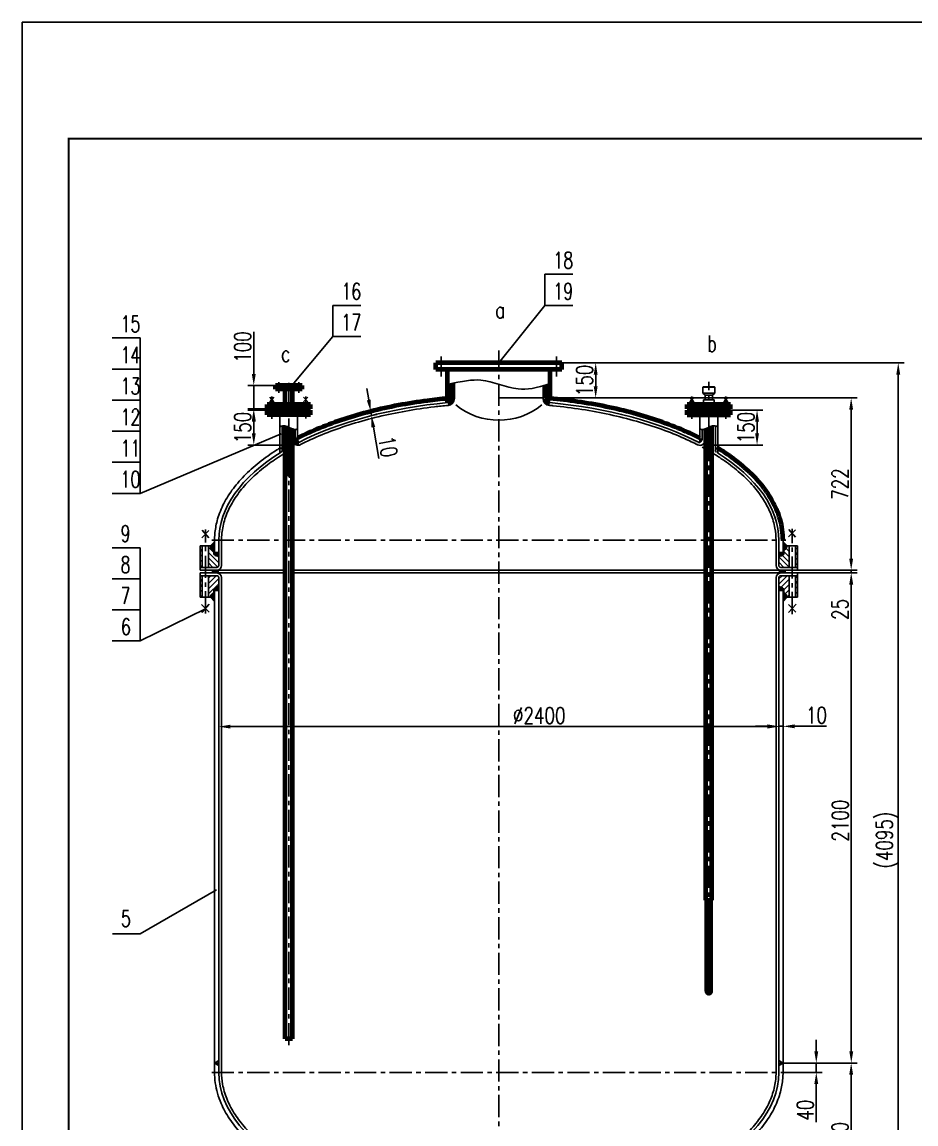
# Model space of a CAD drawing. Header units: millimetres. Extents: x 70651 to 79051, y -48346 to -36466.
# Drawn here: x 70651 to 74482, y -41188 to -36466 of the extents above; entities that cross this region are included whole.
import ezdxf
from ezdxf.enums import TextEntityAlignment as Align

# ---------------------------------------------------------------- set-up
doc = ezdxf.new("R2010")
doc.units = ezdxf.units.MM
doc.linetypes.add('CENTER', pattern=[50.8, 31.75, -6.35, 6.35, -6.35])
doc.layers.add('CAXA0', color=7, linetype='Continuous', lineweight=70)
doc.layers.add('K1', color=4, linetype='Continuous')
doc.layers.add('尺寸线', color=4, linetype='Continuous')
doc.styles.add('hzfs', font='txt.shx', dxfattribs={"width": 0.75, "bigfont": 'hzfs.shx'})
doc.styles.add('汉字仿宋', font='txt.shx', dxfattribs={"width": 0.7071, "bigfont": 'hzfs.shx'})
doc.dimstyles.new('sheji', dxfattribs={"dimscale": 20, "dimtxt": 3.5, "dimasz": 2.5, "dimexe": 1.25, "dimexo": 0, "dimtad": 1, "dimdec": 0, "dimdsep": 46, "dimtxsty": 'hzfs', "dimcen": 2.5, "dimclrd": 4, "dimclre": 4, "dimclrt": 7, "dimadec": 0, "dimazin": 0, "dimtfac": 1, "dimtdec": 0, "dimtmove": 0, "dimatfit": 0, "dimldrblk": 'NONE', "dimfxl": 0, "dimarcsym": 0})

# ---------------------------------------------------------------- blocks, each defined once
blk = doc.blocks.new('*D302')
at = {"color": 4, "lineweight": -2}
for p, q in [((73686.5, -38129), (73825.6, -38129)), ((73800.6, -38229), (73800.6, -38179)), ((73598.9, -38279), (73825.6, -38279))]:
    blk.add_line(p, q, dxfattribs=at)
at = {"color": 4}
for points in [[(73792.3, -38179), (73809, -38179), (73800.6, -38129)], [(73792.3, -38229), (73809, -38229), (73800.6, -38279)]]:
    blk.add_solid(points, dxfattribs=at)
at = {"layer": 'Defpoints', "color": 0}
for p in [(73686.5, -38129), (73800.6, -38129), (73598.9, -38279)]:
    blk.add_point(p, dxfattribs=at)
at = {"color": 7, "insert": (73753.1, -38204), "char_height": 70, "attachment_point": 5, "rotation": 90, "style": 'hzfs'}
blk.add_mtext('150', dxfattribs=at)
blk = doc.blocks.new('_None')
blk = doc.blocks.new('*D286')
at = {"color": 4, "lineweight": -2}
for p, q in [((72964, -37927.3), (73134.2, -37927.3)), ((73109.2, -37977.3), (73109.2, -38027.3)), ((73036.7, -38077.3), (73134.2, -38077.3))]:
    blk.add_line(p, q, dxfattribs=at)
at = {"color": 4}
for points in [[(73100.8, -37977.3), (73117.5, -37977.3), (73109.2, -37927.3)], [(73100.8, -38027.3), (73117.5, -38027.3), (73109.2, -38077.3)]]:
    blk.add_solid(points, dxfattribs=at)
at = {"layer": 'Defpoints', "color": 0}
for p in [(72964, -37927.3), (73036.7, -38077.3), (73109.2, -38077.3)]:
    blk.add_point(p, dxfattribs=at)
at = {"color": 7, "insert": (73061.7, -38002.3), "char_height": 70, "attachment_point": 5, "rotation": 90, "style": 'hzfs'}
blk.add_mtext('150', dxfattribs=at)
blk = doc.blocks.new('*D285')
at = {"color": 4, "lineweight": -2}
for p, q in [((74204, -38765.3), (74204, -38715.3)), ((73974, -38815.3), (74229, -38815.3)), ((74204, -38815.3), (74204, -38827.3)), ((73974, -38827.3), (74229, -38827.3)), ((74204, -38877.3), (74204, -39039.8))]:
    blk.add_line(p, q, dxfattribs=at)
at = {"color": 4}
for points in [[(74195.6, -38765.3), (74212.3, -38765.3), (74204, -38815.3)], [(74195.6, -38877.3), (74212.3, -38877.3), (74204, -38827.3)]]:
    blk.add_solid(points, dxfattribs=at)
at = {"layer": 'Defpoints', "color": 0}
for p in [(73974, -38815.3), (74204, -38815.3), (73974, -38827.3)]:
    blk.add_point(p, dxfattribs=at)
at = {"color": 7, "insert": (74156.5, -38983.5), "char_height": 70, "attachment_point": 5, "rotation": 90, "style": 'hzfs'}
blk.add_mtext('25', dxfattribs=at)
blk = doc.blocks.new('*D284')
at = {"color": 4, "lineweight": -2}
for p, q in [((74054.4, -40877.3), (74054.4, -40827.3)), ((73912, -40927.3), (74079.4, -40927.3)), ((74054.4, -40927.3), (74054.4, -40967.3)), ((73912, -40967.3), (74079.4, -40967.3)), ((74054.4, -41017.3), (74054.4, -41181.4))]:
    blk.add_line(p, q, dxfattribs=at)
at = {"color": 4}
for points in [[(74046.1, -40877.3), (74062.7, -40877.3), (74054.4, -40927.3)], [(74046.1, -41017.3), (74062.7, -41017.3), (74054.4, -40967.3)]]:
    blk.add_solid(points, dxfattribs=at)
at = {"layer": 'Defpoints', "color": 0}
for p in [(73912, -40927.3), (73912, -40967.3), (74054.4, -40967.3)]:
    blk.add_point(p, dxfattribs=at)
at = {"color": 7, "insert": (74006.9, -41129.5), "char_height": 70, "attachment_point": 5, "rotation": 90, "style": 'hzfs'}
blk.add_mtext('40', dxfattribs=at)
blk = doc.blocks.new('*D283')
at = {"color": 4, "lineweight": -2}
for p, q in [((72694, -38077.3), (74229, -38077.3)), ((74204, -38127.3), (74204, -38765.3)), ((73974, -38815.3), (74229, -38815.3))]:
    blk.add_line(p, q, dxfattribs=at)
at = {"color": 4}
for points in [[(74195.6, -38127.3), (74212.3, -38127.3), (74204, -38077.3)], [(74195.6, -38765.3), (74212.3, -38765.3), (74204, -38815.3)]]:
    blk.add_solid(points, dxfattribs=at)
at = {"layer": 'Defpoints', "color": 0}
for p in [(72694, -38077.3), (73974, -38815.3), (74204, -38815.3)]:
    blk.add_point(p, dxfattribs=at)
at = {"color": 7, "insert": (74156.5, -38446.3), "char_height": 70, "attachment_point": 5, "rotation": 90, "style": 'hzfs'}
blk.add_mtext('722', dxfattribs=at)
blk = doc.blocks.new('*D282')
at = {"color": 4, "lineweight": -2}
for p, q in [((74204, -40927.3), (74179, -40927.3)), ((74204, -40977.3), (74204, -41517.3)), ((72694, -41567.3), (74229, -41567.3))]:
    blk.add_line(p, q, dxfattribs=at)
at = {"color": 4}
for points in [[(74195.6, -40977.3), (74212.3, -40977.3), (74204, -40927.3)], [(74195.6, -41517.3), (74212.3, -41517.3), (74204, -41567.3)]]:
    blk.add_solid(points, dxfattribs=at)
at = {"layer": 'Defpoints', "color": 0}
for p in [(74204, -40927.3), (72694, -41567.3), (74204, -41567.3)]:
    blk.add_point(p, dxfattribs=at)
at = {"color": 7, "insert": (74156.5, -41247.3), "char_height": 70, "attachment_point": 5, "rotation": 90, "style": 'hzfs'}
blk.add_mtext('640', dxfattribs=at)
blk = doc.blocks.new('*D293')
at = {"color": 4, "lineweight": -2}
for p, q in [((73974, -38827.3), (74229.4, -38827.3)), ((74204.4, -40877.3), (74204.4, -38877.3)), ((73912, -40927.3), (74229.4, -40927.3))]:
    blk.add_line(p, q, dxfattribs=at)
at = {"color": 4}
for points in [[(74196.1, -38877.3), (74212.7, -38877.3), (74204.4, -38827.3)], [(74196.1, -40877.3), (74212.7, -40877.3), (74204.4, -40927.3)]]:
    blk.add_solid(points, dxfattribs=at)
at = {"layer": 'Defpoints', "color": 0}
for p in [(73974, -38827.3), (74204.4, -38827.3), (73912, -40927.3)]:
    blk.add_point(p, dxfattribs=at)
at = {"color": 7, "insert": (74156.9, -39888.6), "char_height": 70, "attachment_point": 5, "rotation": 90, "style": 'hzfs'}
blk.add_mtext('2100', dxfattribs=at)
blk = doc.blocks.new('*D281')
at = {"color": 4, "lineweight": -2}
for p, q in [((71494, -39548.1), (71494, -39460.8)), ((73894, -39542.1), (73894, -39460.8)), ((73844, -39485.8), (71544, -39485.8))]:
    blk.add_line(p, q, dxfattribs=at)
at = {"color": 4}
for points in [[(71544, -39477.5), (71544, -39494.1), (71494, -39485.8)], [(73844, -39477.5), (73844, -39494.1), (73894, -39485.8)]]:
    blk.add_solid(points, dxfattribs=at)
at = {"layer": 'Defpoints', "color": 0}
for p in [(71494, -39485.8), (71494, -39548.1), (73894, -39542.1)]:
    blk.add_point(p, dxfattribs=at)
at = {"color": 7, "insert": (72867.3, -39438.3), "char_height": 70, "attachment_point": 5, "style": 'hzfs'}
blk.add_mtext('%%c2400', dxfattribs=at)
blk = doc.blocks.new('*D280')
at = {"color": 4, "lineweight": -2}
for p, q in [((73894, -39485.8), (73894, -39459.5)), ((73912, -39484.5), (73912, -39459.5)), ((73844, -39484.5), (73794, -39484.5)), ((73894, -39484.5), (73912, -39484.5)), ((73962, -39484.5), (74098.2, -39484.5))]:
    blk.add_line(p, q, dxfattribs=at)
at = {"color": 4}
for points in [[(73844, -39476.1), (73844, -39492.8), (73894, -39484.5)], [(73962, -39476.1), (73962, -39492.8), (73912, -39484.5)]]:
    blk.add_solid(points, dxfattribs=at)
at = {"layer": 'Defpoints', "color": 0}
for p in [(73894, -39485.8), (73912, -39484.5), (73912, -39484.5)]:
    blk.add_point(p, dxfattribs=at)
at = {"color": 7, "insert": (74055.1, -39437), "char_height": 70, "attachment_point": 5, "style": 'hzfs'}
blk.add_mtext('10', dxfattribs=at)
blk = doc.blocks.new('*D289')
at = {"color": 4, "lineweight": -2}
for p, q in [((71701.5, -38129), (71619, -38129)), ((71644, -38229), (71644, -38179)), ((71789.1, -38279), (71619, -38279))]:
    blk.add_line(p, q, dxfattribs=at)
at = {"color": 4}
for points in [[(71635.7, -38179), (71652.4, -38179), (71644, -38129)], [(71635.7, -38229), (71652.4, -38229), (71644, -38279)]]:
    blk.add_solid(points, dxfattribs=at)
at = {"layer": 'Defpoints', "color": 0}
for p in [(71644, -38129), (71701.5, -38129), (71789.1, -38279)]:
    blk.add_point(p, dxfattribs=at)
at = {"color": 7, "insert": (71596.5, -38204), "char_height": 70, "attachment_point": 5, "rotation": 90, "style": 'hzfs'}
blk.add_mtext('150', dxfattribs=at)
blk = doc.blocks.new('*D288')
at = {"color": 4, "lineweight": -2}
for p, q in [((71644, -37974), (71644, -37794)), ((71736.5, -38024), (71619, -38024)), ((71644, -38124), (71644, -38024)), ((71701.5, -38124), (71619, -38124)), ((71644, -38174), (71644, -38224))]:
    blk.add_line(p, q, dxfattribs=at)
at = {"color": 4}
for points in [[(71635.7, -37974), (71652.4, -37974), (71644, -38024)], [(71635.7, -38174), (71652.4, -38174), (71644, -38124)]]:
    blk.add_solid(points, dxfattribs=at)
at = {"layer": 'Defpoints', "color": 0}
for p in [(71644, -38024), (71736.5, -38024), (71701.5, -38124)]:
    blk.add_point(p, dxfattribs=at)
at = {"color": 7, "insert": (71596.5, -37859), "char_height": 70, "attachment_point": 5, "rotation": 90, "style": 'hzfs'}
blk.add_mtext('100', dxfattribs=at)
blk = doc.blocks.new('*D287')
at = {"color": 4, "lineweight": -2}
for p, q in [((72964, -37927.3), (74430.7, -37927.3)), ((74405.7, -41975.3), (74405.7, -37977.3)), ((73699, -42025.3), (74430.7, -42025.3))]:
    blk.add_line(p, q, dxfattribs=at)
at = {"color": 4}
for points in [[(74397.4, -37977.3), (74414.1, -37977.3), (74405.7, -37927.3)], [(74397.4, -41975.3), (74414.1, -41975.3), (74405.7, -42025.3)]]:
    blk.add_solid(points, dxfattribs=at)
at = {"layer": 'Defpoints', "color": 0}
for p in [(72964, -37927.3), (74405.7, -37927.3), (73699, -42025.3)]:
    blk.add_point(p, dxfattribs=at)
at = {"color": 7, "insert": (74358.2, -39972.2), "char_height": 70, "attachment_point": 5, "rotation": 90, "style": 'hzfs'}
blk.add_mtext('(4095)', dxfattribs=at)
blk = doc.blocks.new('*D315')
at = {"color": 4, "lineweight": -2}
for p, q in [((72136.6, -38085.9), (72128.2, -38036.6)), ((72145, -38135.2), (72169.7, -38131)), ((72145, -38135.2), (72148.1, -38153)), ((72148.1, -38153), (72172.7, -38148.8)), ((72156.5, -38202.3), (72179.4, -38336.6))]:
    blk.add_line(p, q, dxfattribs=at)
at = {"color": 4}
for points in [[(72144.8, -38084.5), (72128.4, -38087.3), (72145, -38135.2)], [(72164.7, -38200.9), (72148.3, -38203.7), (72148.1, -38153)]]:
    blk.add_solid(points, dxfattribs=at)
at = {"layer": 'Defpoints', "color": 0}
for p in [(72145, -38135.2), (72148.1, -38153), (72148.1, -38153)]:
    blk.add_point(p, dxfattribs=at)
at = {"color": 7, "insert": (72219, -38286.1), "char_height": 70, "attachment_point": 5, "rotation": 279.683, "style": 'hzfs'}
blk.add_mtext('10', dxfattribs=at)

msp = doc.modelspace()

# ---------------------------------------------------------------- hatches: boundary and pattern name
h = msp.add_hatch(color=256)
edge = h.paths.add_edge_path()
edge.add_line((72492, -38079.4), (72492, -38079.2))
edge.add_line((72492, -38079.2), (72474, -38079.2))
edge.add_line((72474, -38079.2), (72474, -38097.5))
edge.add_ellipse((72694, -38687.3), major_axis=(1200, 0), ratio=0.5, start_angle=100.4834, end_angle=100.564, ccw=False)
edge.add_arc((72474, -38079.4), 18, 275.3066, 360)
h = msp.add_hatch(color=256)
edge = h.paths.add_edge_path()
edge.add_line((72896, -38079.4), (72896, -38079.2))
edge.add_line((72896, -38079.2), (72914, -38079.2))
edge.add_line((72914, -38079.2), (72914, -38097.5))
edge.add_ellipse((72694, -38687.3), major_axis=(-1200, 0), ratio=0.5, start_angle=259.436, end_angle=259.5166)
edge.add_arc((72914, -38079.4), 18, 180, 264.6934, ccw=False)
h = msp.add_hatch(color=256)
edge = h.paths.add_edge_path()
edge.add_line((71766, -38291.9), (71756, -38291.9))
edge.add_line((71756, -38291.9), (71756, -38313.1))
edge.add_ellipse((72694, -38687.3), major_axis=(1200, 0), ratio=0.5, start_angle=141.0129, end_angle=141.4134, ccw=False)
edge.add_arc((71756, -38301.3), 10, 301.8883, 360)
edge.add_line((71766, -38301.3), (71766, -38291.9))
h = msp.add_hatch(color=256)
edge = h.paths.add_edge_path()
edge.add_line((73622, -38291.9), (73632, -38291.9))
edge.add_line((73632, -38291.9), (73632, -38313.1))
edge.add_ellipse((72694, -38687.3), major_axis=(-1200, 0), ratio=0.5, start_angle=218.5866, end_angle=218.9871)
edge.add_arc((73632, -38301.3), 10, -180, -121.8883, ccw=False)
edge.add_line((73622, -38301.3), (73622, -38291.9))
for points in [[(71832, -38249.7), (71822, -38249.7), (71822, -38258.6, 0.414214), (71832, -38268.6)], [(73556, -38249.7), (73566, -38249.7), (73566, -38258.6, -0.414214), (73556, -38268.6)], [(71483.1, -38754), (71494, -38756.9), (71494, -38740.1), (71472.4, -38740.1, 0.339454)], [(73904.9, -38754), (73894, -38756.9), (73894, -38740.1), (73915.6, -38740.1, -0.339454)], [(71491.5, -38827.3), (71491.5, -38815.3), (71466.5, -38815.3), (71466.5, -38827.3)], [(73896.5, -38815.3), (73896.5, -38827.3), (73921.5, -38827.3), (73921.5, -38815.3)], [(71483.1, -38888.5), (71494, -38885.6), (71494, -38902.5), (71472.4, -38902.5, -0.339454)], [(73904.9, -38888.5), (73894, -38885.6), (73894, -38902.5), (73915.6, -38902.5, 0.339454)]]:
    msp.add_hatch(color=256).paths.add_polyline_path(points)
h = msp.add_hatch()
h.set_pattern_fill('ANSI31', color=256, scale=5, angle=90, style=0)
h.paths.add_polyline_path([(71472.4, -38740.1), (71472.4, -38728.8, -0.27447), (71459.2, -38716), (71458, -38711.3), (71450, -38711.3), (71450, -38803.3), (71486, -38803.3, 0.414214), (71494, -38795.3), (71494, -38756.9), (71483.1, -38754, -0.339454)])
h.paths.add_polyline_path([(71423, -38711.3), (71414, -38711.3), (71414, -38803.3), (71423, -38803.3)])
h = msp.add_hatch(color=256)
h.paths.add_polyline_path([(71458, -38711.3), (71476, -38711.3), (71476, -38693.3)])
h.paths.add_polyline_path([(71472.4, -38728.8), (71472.4, -38711.3), (71458, -38711.3), (71459.2, -38716, 0.27447)])
h.paths.add_polyline_path([(71472.4, -38728.8, 0.050598), (71476, -38729.3), (71476, -38711.3), (71472.4, -38711.3)])
h = msp.add_hatch()
h.set_pattern_fill('ANSI31', color=256, scale=5, angle=90, style=0)
h.paths.add_polyline_path([(73965, -38803.3), (73974, -38803.3), (73974, -38711.3), (73965, -38711.3)])
h.paths.add_polyline_path([(73938, -38711.3), (73930, -38711.3), (73928.7, -38716, -0.27447), (73915.6, -38728.8), (73915.6, -38740.1, -0.339454), (73904.9, -38754), (73894, -38756.9), (73894, -38795.3, 0.414214), (73902, -38803.3), (73938, -38803.3)])
h = msp.add_hatch(color=256)
h.paths.add_polyline_path([(73930, -38711.3), (73912, -38711.3), (73912, -38693.3)])
h.paths.add_polyline_path([(73915.6, -38728.8), (73915.6, -38711.3), (73930, -38711.3), (73928.7, -38716, -0.27447)])
h.paths.add_polyline_path([(73915.6, -38728.8, -0.050598), (73912, -38729.3), (73912, -38711.3), (73915.6, -38711.3)])
h = msp.add_hatch()
h.set_pattern_fill('ANSI31', color=256, scale=5, style=0)
h.paths.add_polyline_path([(71450, -38931.3), (71458, -38931.3), (71459.2, -38926.6, -0.27447), (71472.4, -38913.8), (71472.4, -38902.5, -0.339454), (71483.1, -38888.5), (71494, -38885.6), (71494, -38847.3, 0.414214), (71486, -38839.3), (71450, -38839.3)])
h.paths.add_polyline_path([(71423, -38839.3), (71414, -38839.3), (71414, -38931.3), (71423, -38931.3)])
h = msp.add_hatch()
h.set_pattern_fill('ANSI31', color=256, scale=5, style=0)
h.paths.add_polyline_path([(73915.6, -38902.5), (73915.6, -38913.8, -0.27447), (73928.7, -38926.6), (73930, -38931.3), (73938, -38931.3), (73938, -38839.3), (73902, -38839.3, 0.414214), (73894, -38847.3), (73894, -38885.6), (73904.9, -38888.5, -0.339454)])
h.paths.add_polyline_path([(73965, -38931.3), (73974, -38931.3), (73974, -38839.3), (73965, -38839.3)])
h = msp.add_hatch(color=256)
h.paths.add_polyline_path([(71458, -38931.3), (71476, -38931.3), (71476, -38949.3)])
h.paths.add_polyline_path([(71472.4, -38913.8), (71472.4, -38931.3), (71458, -38931.3), (71459.2, -38926.6, -0.27447)])
h.paths.add_polyline_path([(71472.4, -38913.8, -0.050598), (71476, -38913.3), (71476, -38931.3), (71472.4, -38931.3)])
h = msp.add_hatch(color=256)
h.paths.add_polyline_path([(73930, -38931.3), (73912, -38931.3), (73912, -38949.3)])
h.paths.add_polyline_path([(73915.6, -38913.8), (73915.6, -38931.3), (73930, -38931.3), (73928.7, -38926.6, 0.27447)])
h.paths.add_polyline_path([(73915.6, -38913.8, 0.050598), (73912, -38913.3), (73912, -38931.3), (73915.6, -38931.3)])

# ---------------------------------------------------------------- linework, layer by layer
for p, q in [((70651, -36466.3), (70651, -48346.3)), ((79051, -36466.3), (70651, -36466.3)), ((72891.6, -37680.5), (72891.6, -37547.3)), ((73010.9, -37547.3), (72891.6, -37547.3)), ((72102.8, -37680.5), (71983.5, -37680.5)), ((71983.5, -37813.6), (71983.5, -37680.5)), ((72694, -37927.3), (72891.6, -37680.5)), ((73010.9, -37680.5), (72891.6, -37680.5)), ((71156.5, -37820.3), (71037.3, -37820.3)), ((71156.5, -38486.1), (71156.5, -37820.3)), ((71794, -38040), (71983.5, -37813.6)), ((72102.8, -37813.6), (71983.5, -37813.6)), ((71156.5, -37953.4), (71037.3, -37953.4)), ((72504, -38079.4), (72504, -38014.5)), ((72884, -38079.4), (72884, -38025.9)), ((71156.5, -38086.6), (71037.3, -38086.6)), ((71712.6, -38073.3), (71730, -38094.2)), ((71730.2, -38073.3), (71712.8, -38094.2)), ((71857.6, -38073.3), (71875, -38094.2)), ((71875.2, -38073.3), (71857.8, -38094.2)), ((72474, -38079.2), (72492, -38079.2)), ((72694, -38077.3), (72710.4, -38077.3)), ((72914, -38079.2), (72896, -38079.2)), ((73512.6, -38073.3), (73530, -38094.2)), ((73530.2, -38073.3), (73512.8, -38094.2)), ((73657.6, -38073.3), (73675, -38094.2)), ((73675.2, -38073.3), (73657.8, -38094.2)), ((71776.5, -38302.2), (71776.5, -38197.4)), ((73610, -38301.3), (73610, -38196.5)), ((71156.5, -38219.8), (71037.3, -38219.8)), ((71761.8, -38231), (71156.5, -38486.1)), ((71811.3, -38258.2), (71811.3, -38210.9)), ((73578, -38258.6), (73578, -38210)), ((71756, -38291.9), (71766, -38291.9)), ((71794, -38279), (71789.1, -38279)), ((71832, -38249.7), (71822, -38249.7)), ((73594, -38279), (73598.9, -38279)), ((73632, -38291.9), (73622, -38291.9)), ((71156.5, -38352.9), (71037.3, -38352.9)), ((71156.5, -38486.1), (71037.3, -38486.1)), ((71451, -38645.5), (71421, -38676)), ((71422.3, -38644.2), (71450.8, -38676.5)), ((73966, -38642.5), (73936, -38673)), ((73937.3, -38641.2), (73965.8, -38673.5)), ((71156.5, -38718.9), (71037.3, -38718.9)), ((71156.5, -39118.4), (71156.5, -38718.9)), ((71476, -38693.3), (71458, -38711.3)), ((71459.2, -38716), (71458, -38711.3)), ((73882, -38687.3), (73882, -38795.3)), ((73912, -38693.3), (73930, -38711.3)), ((73928.7, -38716), (73930, -38711.3)), ((71414, -38803.3), (71414, -38815.3)), ((71414, -38815.3), (71466.5, -38815.3)), ((71466.5, -38815.3), (71466, -38815.3)), ((73921.5, -38815.3), (73974, -38815.3)), ((73974, -38803.3), (73974, -38815.3)), ((71156.5, -38852), (71037.3, -38852)), ((71414, -38827.3), (71466.5, -38827.3)), ((71414, -38839.3), (71414, -38827.3)), ((73974, -38827.3), (73921.5, -38827.3)), ((73974, -38839.3), (73974, -38827.3)), ((71459.2, -38926.6), (71458, -38931.3)), ((71476, -38949.3), (71458, -38931.3)), ((73912, -38949.3), (73930, -38931.3)), ((73928.7, -38926.6), (73930, -38931.3)), ((71156.5, -38985.2), (71037.3, -38985.2)), ((71436.5, -38980.3), (71156.5, -39118.4)), ((71452.5, -38995.6), (71420.3, -38962.7)), ((71420.8, -38997.1), (71452.9, -38960.6)), ((73967.5, -38995.6), (73935.3, -38962.7)), ((73935.8, -38997.1), (73967.9, -38960.6)), ((71156.5, -39118.4), (71037.3, -39118.4)), ((71484.8, -40184.8), (71156.5, -40373.1)), ((71156.5, -40373.1), (71038.2, -40373.1)), ((71476, -40927.3), (71494, -40916.9)), ((71476, -40927.3), (71494, -40937.7)), ((73912, -40927.3), (73894, -40916.9)), ((73912, -40927.3), (73894, -40937.7))]:
    msp.add_line(p, q)
at = {"color": 7, "linetype": 'CENTER', "ltscale": 3}
for p, q in [((72446.5, -37985.3), (72446.5, -37899.3)), ((72694, -41769), (72694, -37873.3)), ((72941.5, -37985.3), (72941.5, -37899.3)), ((71751.5, -38055), (71751.5, -38009)), ((71794, -40851.5), (71794, -37998)), ((71836.5, -38055), (71836.5, -38009)), ((73594, -40634.3), (73594, -38007.9)), ((71721.5, -38166.1), (71721.5, -38068.9)), ((71866.5, -38165.5), (71866.5, -38071.7)), ((73521.5, -38166.1), (73521.5, -38068.9)), ((73521.5, -38166.1), (73521.5, -38107.1)), ((73594, -38330.1), (73594, -38104.5)), ((73666.5, -38166.1), (73666.5, -38071.7)), ((73666.5, -38166.1), (73666.5, -38109.1)), ((71436.5, -39000.8), (71436.5, -38640.4)), ((73951.5, -39003.8), (73951.5, -38638.5)), ((71464, -38687.3), (73924, -38687.3)), ((71464, -40967.3), (73924, -40967.3))]:
    msp.add_line(p, q, dxfattribs=at)
at = {"color": 4}
for p, q in [((71644, -38129), (71625.3, -38129)), ((71644, -38166.5), (71644, -38204))]:
    msp.add_line(p, q, dxfattribs=at)
at = {"color": 1}
for p, q in [((71466.5, -38827.3), (71466.5, -38815.3)), ((71466.5, -38815.3), (71778, -38815.3)), ((71491.5, -38815.3), (71491.5, -38827.3)), ((71810, -38815.3), (73580.5, -38815.3)), ((73607.5, -38815.3), (73921.5, -38815.3)), ((73896.5, -38815.3), (73896.5, -38827.3)), ((73921.5, -38827.3), (73921.5, -38815.3)), ((71466.5, -38827.3), (71778, -38827.3)), ((71491.5, -38827.3), (71491.5, -38824.3)), ((71810, -38827.3), (73580.5, -38827.3)), ((73607.5, -38827.3), (73921.5, -38827.3)), ((73896.5, -38827.3), (73896.5, -38824.3))]:
    msp.add_line(p, q, dxfattribs=at)
for centre, radius, start, end in [((72474, -38079.4), 30, 275.286, 0), ((72694, -37881.8), 290.9, 230.5632, 309.4367), ((72914, -38079.4), 30, 180, 264.714), ((71833.3, -38258.2), 22, 180, 289.2331), ((73556, -38258.6), 22, 242.9472, 0), ((71754.5, -38302.2), 22, 301.7049, 0), ((73632, -38301.3), 22, 180, 238.2951), ((71476.6, -38711.3), 18, 195, 267.9784), ((73911.3, -38711.3), 18, 272.0216, 345), ((71476.6, -38931.3), 18, 92.0216, 165), ((73911.3, -38931.3), 18, 15, 87.9784)]:
    msp.add_arc(centre, radius, start, end)
for points, knots in [([(72474, -38019.6), (72540.7, -38005.3), (72633.7, -37986.7), (72760.4, -38052.4), (72853.1, -38035.8), (72914, -38016)], [21.359708, 21.359708, 21.359708, 21.359708, 137.3073, 302.323841, 416.921663, 416.921663, 416.921663, 416.921663]), ([(72476.7, -38109.3), (72457.1, -38111.1), (72437.6, -38113.1), (72376.7, -38120.4), (72335.8, -38126.4), (72255.5, -38140.6), (72216.1, -38148.8), (72139.3, -38167.2), (72101.9, -38177.5), (72029.6, -38199.9), (71994.6, -38212), (71927.5, -38238.1), (71895.4, -38252.1), (71856.7, -38270.8), (71848.5, -38274.9), (71840.5, -38279)], [4.8953597, 4.8953597, 4.8953597, 4.8953597, 4.9455121, 4.9455121, 5.0526345, 5.0526345, 5.1597568, 5.1597568, 5.2668791, 5.2668791, 5.3740015, 5.3740015, 5.4811238, 5.4811238, 5.5101205, 5.5101205, 5.5101205, 5.5101205]), ([(73546, -38278.2), (73528, -38269), (73509.4, -38260.1), (73458.6, -38237.4), (73425.4, -38224), (73356.4, -38199.2), (73320.6, -38187.7), (73246.6, -38166.7), (73208.4, -38157.1), (73130.3, -38140.2), (73090.3, -38132.7), (73008.9, -38120.1), (72967.6, -38114.8), (72920.9, -38110.2), (72916.1, -38109.7), (72911.2, -38109.3)], [3.9164176, 3.9164176, 3.9164176, 3.9164176, 3.9814112, 3.9814112, 4.0885335, 4.0885335, 4.1956558, 4.1956558, 4.3027782, 4.3027782, 4.4099005, 4.4099005, 4.5170228, 4.5170228, 4.5294183, 4.5294183, 4.5294183, 4.5294183]), ([(71756, -38200.9), (71763.2, -38197.7), (71784.8, -38191.4), (71810.2, -38215.5), (71827.9, -38211.6), (71832, -38210)], [12.807536, 12.807536, 12.807536, 12.807536, 35.568044, 80.447616, 93.911518, 93.911518, 93.911518, 93.911518]), ([(73632, -38200.9), (73624.7, -38197.7), (73603.2, -38191.4), (73577.8, -38215.5), (73560.1, -38211.6), (73556, -38210)], [12.807536, 12.807536, 12.807536, 12.807536, 35.568044, 80.447616, 93.911518, 93.911518, 93.911518, 93.911518]), ([(73580.5, -38296.6), (73580.4, -38296.6), (73580.3, -38296.5), (73575.2, -38293.7), (73570.1, -38290.9), (73565, -38288.2)], [3.87393555, 3.87393555, 3.87393555, 3.87393555, 3.87428886, 3.87428886, 3.89327722, 3.89327722, 3.89327722, 3.89327722]), ([(71766.1, -38320.9), (71743.6, -38334.9), (71722.4, -38349.3), (71679.2, -38381.7), (71657.7, -38399.9), (71618.8, -38437.2), (71601.5, -38456.3), (71570.9, -38495.2), (71557.8, -38515), (71535.9, -38555.1), (71527.2, -38575.4), (71514.1, -38616.2), (71509.7, -38636.7), (71506.5, -38667.3), (71506, -38677.3), (71506, -38687.3)], [5.6046719, 5.6046719, 5.6046719, 5.6046719, 5.6953684, 5.6953684, 5.8024908, 5.8024908, 5.9096131, 5.9096131, 6.0167354, 6.0167354, 6.1238578, 6.1238578, 6.2309801, 6.2309801, 6.2831853, 6.2831853, 6.2831853, 6.2831853]), ([(73882, -38687.3), (73882, -38670), (73880.4, -38652.8), (73873.6, -38615), (73867.7, -38594.6), (73851.5, -38554), (73841.2, -38533.8), (73816.2, -38494.1), (73801.6, -38474.5), (73768.1, -38436.1), (73749.2, -38417.3), (73707.5, -38380.7), (73684.6, -38363), (73647.2, -38337.1), (73634.1, -38328.4), (73620.4, -38320)], [3.1415927, 3.1415927, 3.1415927, 3.1415927, 3.2315549, 3.2315549, 3.3386772, 3.3386772, 3.4457995, 3.4457995, 3.5529219, 3.5529219, 3.6600442, 3.6600442, 3.7671665, 3.7671665, 3.8220465, 3.8220465, 3.8220465, 3.8220465]), ([(71778, -38413.7), (71781.1, -38411), (71789.2, -38404.3), (71798.6, -38420.3), (71806.7, -38419.4), (71810, -38418)], [0, 0, 0, 0, 10.494722, 27.146071, 37.520414, 37.520414, 37.520414, 37.520414]), ([(71506, -40967.3), (71506, -40984.3), (71507.5, -41001.4), (71514.2, -41038.9), (71520.1, -41059.4), (71536.2, -41100), (71546.5, -41120.2), (71571.4, -41160), (71586, -41179.6), (71619.4, -41218), (71638.3, -41236.8), (71680, -41273.4), (71702.8, -41291.2), (71752.3, -41325.5), (71778.9, -41342), (71835.5, -41373.6), (71865.6, -41388.6), (71928.8, -41417), (71962, -41430.3), (72031, -41455.2), (72066.9, -41466.7), (72140.9, -41487.8), (72179.1, -41497.3), (72257.2, -41514.3), (72297.2, -41521.7), (72378.6, -41534.5), (72420, -41539.7), (72503.7, -41548), (72546, -41551), (72607.6, -41553.8), (72626.7, -41554.4), (72645.9, -41554.8)], [0, 0, 0, 0, 0.088897, 0.088897, 0.196081, 0.196081, 0.303266, 0.303266, 0.41045, 0.41045, 0.517635, 0.517635, 0.624819, 0.624819, 0.732004, 0.732004, 0.839188, 0.839188, 0.946373, 0.946373, 1.053557, 1.053557, 1.160742, 1.160742, 1.267926, 1.267926, 1.375111, 1.375111, 1.482295, 1.482295, 1.530537, 1.530537, 1.530537, 1.530537]), ([(72742, -41554.8), (72776.1, -41554.1), (72810.1, -41552.7), (72886.2, -41547.9), (72928.2, -41544), (73011.2, -41534.2), (73052.2, -41528.2), (73132.5, -41513.9), (73171.9, -41505.7), (73248.8, -41487.3), (73286.2, -41477.1), (73358.6, -41454.7), (73393.5, -41442.5), (73460.6, -41416.3), (73492.7, -41402.4), (73553.7, -41372.9), (73582.6, -41357.3), (73636.9, -41324.8), (73662.2, -41307.8), (73709, -41272.6), (73730.5, -41254.5), (73769.4, -41217.2), (73786.7, -41198), (73817.2, -41159.1), (73830.3, -41139.2), (73852.2, -41099.1), (73860.9, -41078.8), (73874, -41038), (73878.3, -41017.5), (73881.5, -40987), (73882, -40977.2), (73882, -40967.3)], [1.611056, 1.611056, 1.611056, 1.611056, 1.696664, 1.696664, 1.803849, 1.803849, 1.911033, 1.911033, 2.018218, 2.018218, 2.125402, 2.125402, 2.232586, 2.232586, 2.339771, 2.339771, 2.446955, 2.446955, 2.55414, 2.55414, 2.661324, 2.661324, 2.768509, 2.768509, 2.875693, 2.875693, 2.982878, 2.982878, 3.090062, 3.090062, 3.141593, 3.141593, 3.141593, 3.141593])]:
    msp.add_open_spline(points, degree=3, knots=knots)
msp.add_open_spline([(73610, -38313.7), (73609.2, -38313.2), (73608.3, -38312.7), (73607.5, -38312.2)], degree=3)
for points in [[(72458, -38080.7), (72474, -38079.2), (72474, -38060.1), (72458, -38080.7)], [(72930, -38080.7), (72914, -38079.2), (72914, -38060.1), (72930, -38080.7)], [(71832, -38249.7), (71832, -38237.6), (71843.1, -38244.1), (71832, -38249.7)], [(73556, -38249.7), (73556, -38237.6), (73544.9, -38244.1), (73556, -38249.7)], [(71756, -38291.9), (71756, -38281), (71746.4, -38297.8), (71756, -38291.9)], [(73632, -38291.9), (73632, -38281), (73641.6, -38297.8), (73632, -38291.9)], [(71494, -40916.9), (71476, -40927.3), (71494, -40937.7), (71494, -40916.9)], [(73894, -40916.9), (73912, -40927.3), (73894, -40937.7), (73894, -40916.9)]]:
    msp.add_solid(points)
at = {"layer": 'CAXA0', "color": 1}
for p, q in [((72424, -37955.3), (72424, -37927.3)), ((72964, -37927.3), (72424, -37927.3)), ((72964, -37955.3), (72424, -37955.3)), ((72474, -38097.5), (72474, -37955.3)), ((72914, -38086.7), (72914, -37955.3)), ((72964, -37955.3), (72964, -37927.3)), ((71736.5, -38040), (71736.5, -38024)), ((71851.5, -38024), (71736.5, -38024)), ((71851.5, -38040), (71736.5, -38040)), ((71778, -38106), (71778, -38040)), ((71810, -38106), (71810, -38040)), ((71851.5, -38040), (71851.5, -38024)), ((72492, -38079.4), (72492, -38015.8)), ((72896, -38079.4), (72896, -38021.7)), ((71701.5, -38124), (71701.5, -38106)), ((71886.5, -38106), (71701.5, -38106)), ((71886.5, -38124), (71886.5, -38106)), ((73686.5, -38106), (73501.5, -38106)), ((73501.5, -38124), (73501.5, -38106)), ((73686.5, -38124), (73686.5, -38106)), ((71886.5, -38124), (71701.5, -38124)), ((71886.5, -38124), (71701.5, -38124)), ((71701.5, -38149), (71701.5, -38129)), ((71886.5, -38129), (71701.5, -38129)), ((71886.5, -38149), (71701.5, -38149)), ((71735, -38124), (71735, -38129)), ((71853, -38129), (71853, -38124)), ((71886.5, -38149), (71886.5, -38129)), ((73686.5, -38124), (73501.5, -38124)), ((73686.5, -38124), (73501.5, -38124)), ((73501.5, -38149), (73501.5, -38129)), ((73501.5, -38129), (73686.5, -38129)), ((73686.5, -38129), (73501.5, -38129)), ((73501.5, -38149), (73501.5, -38129)), ((73501.5, -38149), (73686.5, -38149)), ((73686.5, -38149), (73501.5, -38149)), ((73535, -38124), (73535, -38129)), ((73653, -38129), (73653, -38124)), ((73686.5, -38149), (73686.5, -38129)), ((73686.5, -38149), (73686.5, -38129)), ((71778, -40824), (71778, -38196.5)), ((71784, -38409.3), (71784, -38197.9)), ((73607.5, -40229), (73607.5, -38196.9)), ((71804, -38419.2), (71804, -38207.3)), ((71810, -40824), (71810, -38210)), ((73580.5, -40229), (73580.5, -38209)), ((73580.5, -40229), (73607.5, -40229)), ((73585, -40620), (73585, -40229)), ((73603, -40620), (73603, -40229)), ((71810, -40824), (71778, -40824))]:
    msp.add_line(p, q, dxfattribs=at)
at = {"layer": 'CAXA0', "color": 1, "lineweight": -3}
for p, q in [((73570, -38029.1), (73568.2, -38030.9)), ((73568.2, -38030.9), (73568.2, -38056.7)), ((73568.2, -38030.9), (73568.2, -38056.7)), ((73568.2, -38031.2), (73619.8, -38031.2)), ((73568.2, -38056.7), (73578, -38066)), ((73568.2, -38056.7), (73619.8, -38056.7)), ((73570, -38029.1), (73618, -38029.1)), ((73619.8, -38056.7), (73610, -38066)), ((73618, -38029.1), (73619.8, -38030.9)), ((73619.8, -38030.9), (73619.8, -38056.7)), ((73619.8, -38030.9), (73619.8, -38056.7)), ((73571.5, -38086), (73616.5, -38086)), ((73571.5, -38086), (73571.5, -38106)), ((73578, -38066), (73610, -38066)), ((73578, -38066), (73578, -38086)), ((73610, -38066), (73610, -38086)), ((73616.5, -38086), (73616.5, -38106)), ((71756, -38313.1), (71756, -38149)), ((71832, -38268.6), (71832, -38149)), ((73556, -38269.9), (73556, -38149)), ((73632, -38313.1), (73632, -38149)), ((71766, -38301.3), (71766, -38197.4)), ((73622, -38301.3), (73622, -38197.4)), ((71822, -38258.6), (71822, -38212.3)), ((73566, -38258.6), (73566, -38212.3)), ((71414, -38711.3), (71414, -38803.3)), ((71476, -38711.3), (71414, -38711.3)), ((71423, -38711.3), (71423, -38803.3)), ((71450, -38711.3), (71450, -38803.3)), ((71472.4, -38711.3), (71472.4, -38740.1)), ((71476, -38687.3), (71476, -38741.3)), ((71494, -38687.3), (71494, -38795.3)), ((73894, -38687.3), (73894, -38795.3)), ((73912, -38687.3), (73912, -38741.3)), ((73912, -38711.3), (73974, -38711.3)), ((73915.6, -38711.3), (73915.6, -38740.1)), ((73938, -38711.3), (73938, -38803.3)), ((73965, -38711.3), (73965, -38803.3)), ((73974, -38711.3), (73974, -38803.3)), ((71494, -38740.1), (71472.4, -38740.1)), ((71483.1, -38754), (71494, -38756.9)), ((73894, -38740.1), (73915.6, -38740.1)), ((73904.9, -38754), (73894, -38756.9)), ((71486, -38803.3), (71414, -38803.3)), ((73902, -38803.3), (73974, -38803.3)), ((71486, -38839.3), (71414, -38839.3)), ((71414, -38931.3), (71414, -38839.3)), ((71423, -38931.3), (71423, -38839.3)), ((71450, -38931.3), (71450, -38839.3)), ((71494, -40973.3), (71494, -38847.3)), ((73894, -40973.3), (73894, -38847.3)), ((73902, -38839.3), (73974, -38839.3)), ((73938, -38931.3), (73938, -38839.3)), ((73965, -38931.3), (73965, -38839.3)), ((73974, -38931.3), (73974, -38839.3)), ((71494, -38902.5), (71472.4, -38902.5)), ((71472.4, -38931.3), (71472.4, -38902.5)), ((71476, -40973.3), (71476, -38902.5)), ((71483.1, -38888.5), (71494, -38885.6)), ((73904.9, -38888.5), (73894, -38885.6)), ((73894, -38902.5), (73915.6, -38902.5)), ((73912, -40973.3), (73912, -38902.5)), ((73915.6, -38931.3), (73915.6, -38902.5)), ((71476, -38931.3), (71414, -38931.3)), ((73912, -38931.3), (73974, -38931.3)), ((71476, -40927.3), (71494, -40927.3)), ((73894, -40927.3), (73912, -40927.3))]:
    msp.add_line(p, q, dxfattribs=at)
at = {"layer": 'CAXA0', "lineweight": -3}
for p, q in [((71506, -38687.3), (71506, -38795.3)), ((71506, -40973.3), (71506, -38847.3)), ((73882, -40973.3), (73882, -38847.3))]:
    msp.add_line(p, q, dxfattribs=at)
at = {"layer": 'CAXA0', "color": 1}
for centre, radius, start, end in [((72474, -38079.4), 18, 275.286, 0), ((72914, -38079.4), 18, 180, 264.714), ((71832, -38258.6), 10, 180, 297.0528), ((73594, -40620), 9, 180, 0)]:
    msp.add_arc(centre, radius, start, end, dxfattribs=at)
at = {"layer": 'CAXA0', "color": 1, "lineweight": -3}
for centre, radius, start, end in [((71756, -38301.3), 10, 301.7049, 0), ((73632, -38301.3), 10, 180, 238.2951), ((71486.8, -38740.1), 14.4, 180, 255), ((73901.2, -38740.1), 14.4, 285, 360), ((71486, -38795.3), 8, 270, 360), ((73902, -38795.3), 8, 180, 270), ((71486, -38847.3), 8, 360, 90), ((73902, -38847.3), 8, 90, 180), ((71486.8, -38902.5), 14.4, 105, 180), ((73901.2, -38902.5), 14.4, 0, 75)]:
    msp.add_arc(centre, radius, start, end, dxfattribs=at)
at = {"layer": 'CAXA0', "lineweight": -3}
for centre, start, end in [((71486, -38795.3), 270, 360), ((73902, -38795.3), 180, 270), ((71486, -38847.3), 360, 90), ((73902, -38847.3), 90, 180)]:
    msp.add_arc(centre, 20, start, end, dxfattribs=at)
at = {"layer": 'CAXA0', "color": 1, "lineweight": -3}
for centre, major_axis, start_param, end_param in [((72694, -38687.3), (-1200, 0), 4.89536, 5.50836), ((72694, -38687.3), (-1200, 0), 3.910985, 4.529418), ((72694, -38687.3), (1200, 0), 2.461139, 3.141593), ((72694, -38687.3), (1200, 0), 0, 0.675193), ((72694, -40967.3), (-1200, 0), 0, 1.530537), ((72694, -40967.3), (-1200, 0), 1.611056, 3.141593)]:
    msp.add_ellipse(centre, major_axis=major_axis, ratio=0.5, start_param=start_param, end_param=end_param, dxfattribs=at)
at = {"layer": 'CAXA0', "color": 1}
for points, knots in [([(72474, -38079.4), (72445.1, -38082.1), (72416.4, -38085.3), (72346.1, -38094.5), (72304.7, -38101.1), (72223.5, -38116.5), (72183.7, -38125.3), (72106.3, -38145.1), (72068.6, -38156), (71995.7, -38179.8), (71960.5, -38192.6), (71893.8, -38220), (71862.1, -38234.4), (71832, -38249.7)], [4.8953597, 4.8953597, 4.8953597, 4.8953597, 4.9681755, 4.9681755, 5.0757862, 5.0757862, 5.183397, 5.183397, 5.2910077, 5.2910077, 5.3986184, 5.3986184, 5.5041009, 5.5041009, 5.5041009, 5.5041009]), ([(73556, -38249.7), (73533.4, -38238.2), (73510, -38227.3), (73452.8, -38202.6), (73418.3, -38189.2), (73346.7, -38164.4), (73309.6, -38153), (73233.2, -38132.3), (73193.9, -38122.9), (73113.5, -38106.4), (73072.5, -38099.3), (72992.3, -38087.7), (72953.3, -38083), (72914, -38079.4)], [3.9206768, 3.9206768, 3.9206768, 3.9206768, 3.9996789, 3.9996789, 4.1072896, 4.1072896, 4.2149004, 4.2149004, 4.3225111, 4.3225111, 4.4301218, 4.4301218, 4.5294183, 4.5294183, 4.5294183, 4.5294183]), ([(73912, -38687.3), (73912, -38672.3), (73910.9, -38657.3), (73906.7, -38627.4), (73903.5, -38612.5), (73895.1, -38582.9), (73889.8, -38568.2), (73874, -38531.6), (73862.1, -38509.9), (73834, -38467.3), (73817.6, -38446.6), (73780.8, -38406.1), (73760.3, -38386.5), (73715.2, -38348.5), (73690.8, -38330.2), (73653.9, -38305.6), (73643.1, -38298.7), (73632, -38291.9)], [3.1415927, 3.1415927, 3.1415927, 3.1415927, 3.2123999, 3.2123999, 3.2832072, 3.2832072, 3.3540145, 3.3540145, 3.4616252, 3.4616252, 3.569236, 3.569236, 3.6768467, 3.6768467, 3.7844574, 3.7844574, 3.8274961, 3.8274961, 3.8274961, 3.8274961])]:
    msp.add_open_spline(points, degree=3, knots=knots, dxfattribs=at)
at = {"layer": 'CAXA0', "color": 1, "lineweight": -3}
for points, knots in [([(71756, -38291.9), (71751.7, -38294.5), (71747.5, -38297.2), (71716.1, -38317), (71690.7, -38335), (71643.7, -38372.3), (71622.2, -38391.6), (71583.3, -38431.4), (71565.9, -38452), (71535.5, -38494), (71522.6, -38515.5), (71501.2, -38559.3), (71492.9, -38581.6), (71482, -38622.9), (71478.7, -38641.7), (71476.4, -38669.5), (71476, -38678.4), (71476, -38687.3)], [5.5972816, 5.5972816, 5.5972816, 5.5972816, 5.6138399, 5.6138399, 5.7214507, 5.7214507, 5.8290614, 5.8290614, 5.9366721, 5.9366721, 6.0442829, 6.0442829, 6.1518936, 6.1518936, 6.2412649, 6.2412649, 6.2831853, 6.2831853, 6.2831853, 6.2831853]), ([(71476, -40967.3), (71476, -40982.3), (71477, -40997.3), (71481.3, -41027.2), (71484.5, -41042.1), (71492.9, -41071.7), (71498.2, -41086.4), (71514, -41123), (71525.8, -41144.7), (71554, -41187.2), (71570.3, -41208), (71607.2, -41248.4), (71627.7, -41268.1), (71672.7, -41306), (71697.2, -41324.4), (71749.9, -41359.5), (71778, -41376.3), (71837.7, -41408.3), (71869.2, -41423.5), (71935.2, -41452), (71969.7, -41465.4), (72041.3, -41490.1), (72078.4, -41501.5), (72154.8, -41522.3), (72194.1, -41531.6), (72274.4, -41548.1), (72315.5, -41555.3), (72398.8, -41567.4), (72441.2, -41572.3), (72526.6, -41579.8), (72569.7, -41582.4), (72623.8, -41584.3), (72634.6, -41584.6), (72645.5, -41584.8)], [0, 0, 0, 0, 0.070807, 0.070807, 0.141615, 0.141615, 0.212422, 0.212422, 0.320033, 0.320033, 0.427643, 0.427643, 0.535254, 0.535254, 0.642865, 0.642865, 0.750476, 0.750476, 0.858086, 0.858086, 0.965697, 0.965697, 1.073308, 1.073308, 1.180918, 1.180918, 1.288529, 1.288529, 1.39614, 1.39614, 1.503751, 1.503751, 1.53067, 1.53067, 1.53067, 1.53067]), ([(72742.5, -41584.8), (72742.7, -41584.8), (72742.8, -41584.8), (72786.3, -41583.9), (72829.6, -41581.8), (72915.4, -41575.4), (72957.9, -41571.1), (73041.9, -41560.1), (73083.3, -41553.5), (73164.5, -41538), (73204.2, -41529.2), (73281.7, -41509.5), (73319.4, -41498.6), (73392.2, -41474.8), (73427.4, -41461.9), (73494.9, -41434.3), (73527.2, -41419.6), (73588.4, -41388.4), (73617.5, -41372), (73671.9, -41337.6), (73697.3, -41319.6), (73744.3, -41282.3), (73765.8, -41263), (73804.7, -41223.1), (73822.1, -41202.6), (73852.4, -41160.5), (73865.4, -41139), (73886.8, -41095.2), (73895.1, -41072.9), (73906, -41031.7), (73909.3, -41012.8), (73911.6, -40985), (73912, -40976.1), (73912, -40967.3)], [1.610923, 1.610923, 1.610923, 1.610923, 1.611361, 1.611361, 1.718972, 1.718972, 1.826583, 1.826583, 1.934194, 1.934194, 2.041804, 2.041804, 2.149415, 2.149415, 2.257026, 2.257026, 2.364637, 2.364637, 2.472247, 2.472247, 2.579858, 2.579858, 2.687469, 2.687469, 2.795079, 2.795079, 2.90269, 2.90269, 3.010301, 3.010301, 3.099672, 3.099672, 3.141593, 3.141593, 3.141593, 3.141593])]:
    msp.add_open_spline(points, degree=3, knots=knots, dxfattribs=at)
at = {"layer": 'K1', "const_width": 8}
msp.add_lwpolyline([(78851, -48146.3), (78851, -36966.3), (70851, -36966.3), (70851, -48146.3)], close=True, dxfattribs=at)

# ---------------------------------------------------------------- texts
at = {"style": 'hzfs', "width": 0.71}
for s, p in [('18', (72927.5, -37522)), ('16', (72019.4, -37655.2)), ('19', (72927.4, -37655.2)), ('15', (71073.1, -37795)), ('17', (72019.3, -37788.3)), ('14', (71073.1, -37928.1)), ('13', (71073.1, -38061.3)), ('12', (71073.1, -38194.5)), ('11', (71073.1, -38327.6)), ('10', (71073, -38460.8)), ('9', (71073.1, -38693.6)), ('8', (71073.1, -38826.7)), ('7', (71073.1, -38959.9)), ('6', (71074.7, -39093.1)), ('5', (71074.7, -40343.1))]:
    msp.add_text(s, height=70, dxfattribs=at).set_placement(p)
at = {"style": 'hzfs', "width": 0.75}
for s, p in [('a', (72678.6, -37700.4)), ('c', (71760.6, -37887.7))]:
    msp.add_text(s, height=70, dxfattribs=at).set_placement(p, align=Align.MIDDLE_LEFT)
at = {"layer": '尺寸线', "color": 7, "style": '汉字仿宋', "width": 0.7071}
msp.add_text('b', height=70, dxfattribs=at).set_placement((73587.7, -37844.1), align=Align.MIDDLE_LEFT)

# ---------------------------------------------------------------- dimensions: what is measured, and where the dimension line sits
for base, p1, p2, picture, middle in [((71644, -38024), (71701.5, -38124), (71736.5, -38024), '*D288', (71596.5, -37859)), ((73109.2, -38077.3), (72964, -37927.3), (73036.7, -38077.3), '*D286', (73061.7, -38002.3)), ((71644, -38129), (71789.1, -38279), (71701.5, -38129), '*D289', (71596.5, -38204)), ((73800.6, -38129), (73598.9, -38279), (73686.5, -38129), '*D302', (73753.1, -38204)), ((74204, -41567.3), (74204, -40927.3), (72694, -41567.3), '*D282', (74156.5, -41247.3))]:
    dim = msp.add_linear_dim(base=base, p1=p1, p2=p2, angle=90, dimstyle='sheji')
    dim.commit()
    dim.dimension.update_dxf_attribs({"geometry": picture, "text_midpoint": middle})
for base, p1, p2, text, picture, middle in [((74405.7, -37927.3), (73699, -42025.3), (72964, -37927.3), '(4095)', '*D287', (74405.7, -39972.2)), ((74204, -38815.3), (73974, -38827.3), (73974, -38815.3), '25', '*D285', (74204, -38983.5))]:
    dim = msp.add_linear_dim(base=base, p1=p1, p2=p2, angle=90, text=text, dimstyle='sheji')
    dim.commit()
    dim.dimension.update_dxf_attribs({"geometry": picture, "text_midpoint": middle, "dimtype": 160})
dim = msp.add_aligned_dim(p1=(72145, -38135.2), p2=(72148.1, -38153), distance=0, text='10', dimstyle='sheji')
dim.commit()
dim.dimension.update_dxf_attribs({"geometry": '*D315', "text_midpoint": (72219, -38286.1)})
dim = msp.add_linear_dim(base=(74204, -38815.3), p1=(72694, -38077.3), p2=(73974, -38815.3), angle=90, text='722', dimstyle='sheji')
dim.commit()
dim.dimension.update_dxf_attribs({"geometry": '*D283', "text_midpoint": (74156.5, -38446.3)})
for base, p2, picture, middle in [((74204.4, -38827.3), (73974, -38827.3), '*D293', (74204.4, -39888.6)), ((74054.4, -40967.3), (73912, -40967.3), '*D284', (74054.4, -41129.5))]:
    dim = msp.add_linear_dim(base=base, p1=(73912, -40927.3), p2=p2, angle=90, dimstyle='sheji')
    dim.commit()
    dim.dimension.update_dxf_attribs({"geometry": picture, "text_midpoint": middle, "dimtype": 160})
dim = msp.add_linear_dim(base=(71494, -39485.8), p1=(73894, -39542.1), p2=(71494, -39548.1), text='%%c2400', dimstyle='sheji')
dim.commit()
dim.dimension.update_dxf_attribs({"geometry": '*D281', "text_midpoint": (72867.3, -39485.8), "dimtype": 160})
dim = msp.add_linear_dim(base=(73912, -39484.5), p1=(73894, -39485.8), p2=(73912, -39484.5), text='10', dimstyle='sheji')
dim.commit()
dim.dimension.update_dxf_attribs({"geometry": '*D280', "text_midpoint": (74055.1, -39437)})

doc.saveas('drawing.dxf')
